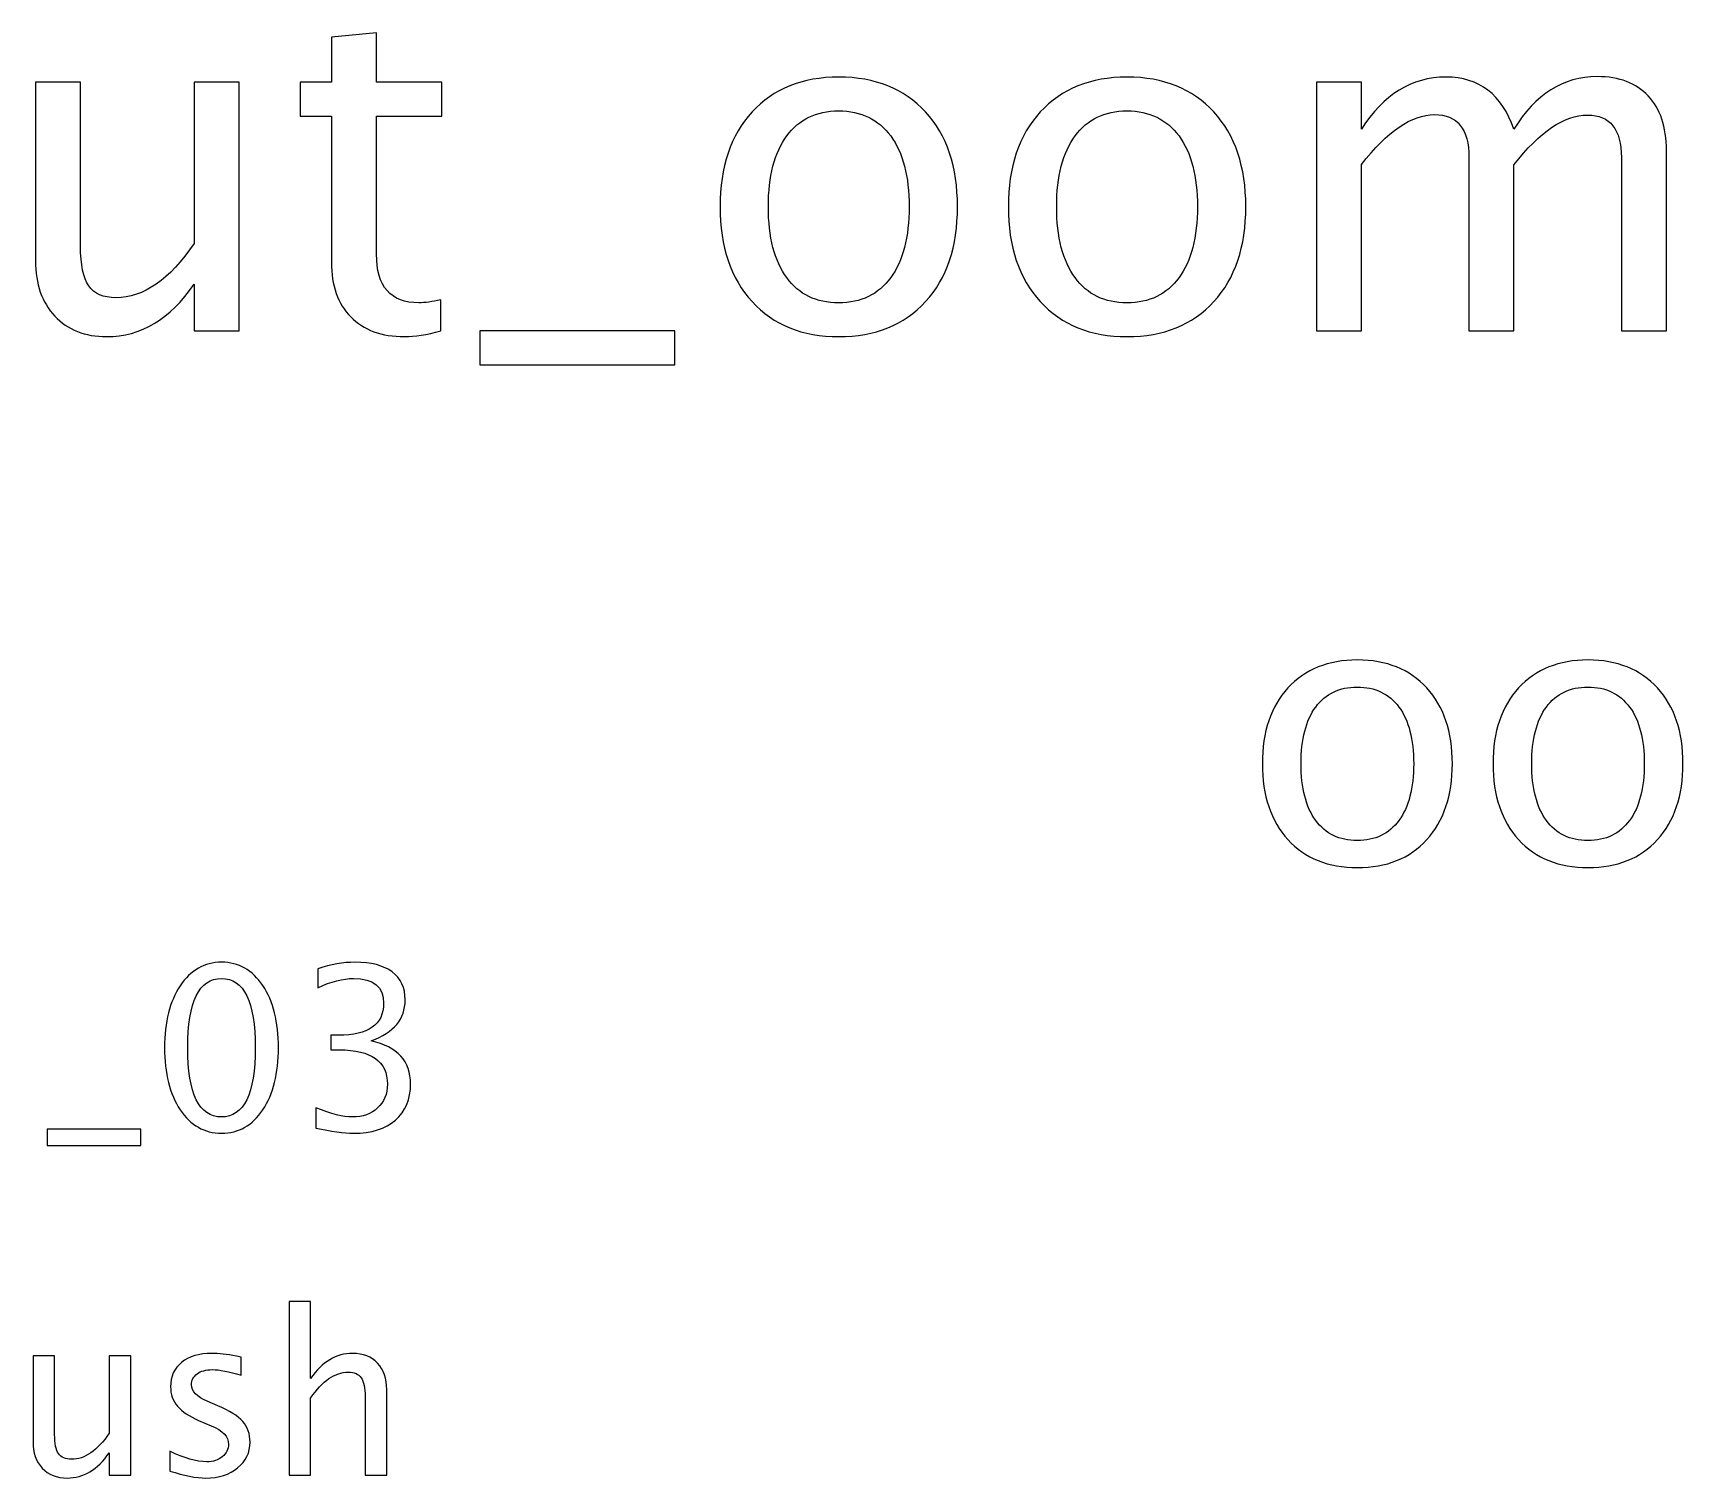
# Model space of a CAD drawing. Header units: centimetres. Extents: x -29.3 to 23.2, y -15.4 to 28.7.
# Drawn here: x -14.94 to -5.63, y 20.2 to 28.35 of the extents above; entities that cross this region are included whole.
import ezdxf

# ---------------------------------------------------------------- set-up
doc = ezdxf.new("R2010")
doc.units = ezdxf.units.CM
doc.header["$MEASUREMENT"] = 0
doc.layers.add('Layer 1', color=7, linetype='Continuous')

msp = doc.modelspace()

# ---------------------------------------------------------------- linework, layer by layer
at = {"layer": 'Layer 1'}
for points, knots in [([(-12.63646, 26.67088), (-12.71495, 26.64927), (-12.7833, 26.63869), (-12.84107, 26.63869), (-12.84107, 26.63869), (-12.97072, 26.63869), (-13.0717, 26.67573), (-13.14402, 26.74981), (-13.14402, 26.74981), (-13.21678, 26.8239), (-13.25294, 26.92664), (-13.25294, 27.0585), (-13.25294, 27.0585), (-13.25294, 27.0585), (-13.25294, 27.88223), (-13.25294, 27.88223), (-13.25294, 27.88223), (-13.25294, 27.88223), (-13.42844, 27.88223), (-13.42844, 27.88223), (-13.42844, 27.88223), (-13.42844, 27.88223), (-13.42844, 28.07273), (-13.42844, 28.07273), (-13.42844, 28.07273), (-13.42844, 28.07273), (-13.25294, 28.07273), (-13.25294, 28.07273), (-13.25294, 28.07273), (-13.25294, 28.07273), (-13.25294, 28.32629), (-13.25294, 28.32629), (-13.25294, 28.32629), (-13.25294, 28.32629), (-12.99894, 28.35054), (-12.99894, 28.35054), (-12.99894, 28.35054), (-12.99894, 28.35054), (-12.99894, 28.07273), (-12.99894, 28.07273), (-12.99894, 28.07273), (-12.99894, 28.07273), (-12.63117, 28.07273), (-12.63117, 28.07273), (-12.63117, 28.07273), (-12.63117, 28.07273), (-12.63117, 27.88223), (-12.63117, 27.88223), (-12.63117, 27.88223), (-12.63117, 27.88223), (-12.99894, 27.88223), (-12.99894, 27.88223), (-12.99894, 27.88223), (-12.99894, 27.88223), (-12.99894, 27.10436), (-12.99894, 27.10436), (-12.99894, 27.10436), (-12.99894, 26.92091), (-12.91912, 26.82919), (-12.75993, 26.82919), (-12.75993, 26.82919), (-12.72598, 26.82919), (-12.68497, 26.83492), (-12.63646, 26.84595), (-12.63646, 26.84595), (-12.63646, 26.84595), (-12.63646, 26.67088), (-12.63646, 26.67088)], [0, 0, 0, 0, 0.0555556, 0.0555556, 0.0555556, 0.0555556, 0.1111111, 0.1111111, 0.1111111, 0.1111111, 0.1666667, 0.1666667, 0.1666667, 0.1666667, 0.2222222, 0.2222222, 0.2222222, 0.2222222, 0.2777778, 0.2777778, 0.2777778, 0.2777778, 0.3333333, 0.3333333, 0.3333333, 0.3333333, 0.3888889, 0.3888889, 0.3888889, 0.3888889, 0.4444444, 0.4444444, 0.4444444, 0.4444444, 0.5, 0.5, 0.5, 0.5, 0.5555556, 0.5555556, 0.5555556, 0.5555556, 0.6111111, 0.6111111, 0.6111111, 0.6111111, 0.6666667, 0.6666667, 0.6666667, 0.6666667, 0.7222222, 0.7222222, 0.7222222, 0.7222222, 0.7777778, 0.7777778, 0.7777778, 0.7777778, 0.8333333, 0.8333333, 0.8333333, 0.8333333, 0.8888889, 0.8888889, 0.8888889, 0.8888889, 1, 1, 1, 1]), ([(-10.3928, 26.63869), (-10.59873, 26.63869), (-10.76189, 26.70439), (-10.88184, 26.8358), (-10.88184, 26.8358), (-11.00222, 26.96721), (-11.0622, 27.14581), (-11.0622, 27.37114), (-11.0622, 27.37114), (-11.0622, 27.59604), (-11.00222, 27.77419), (-10.88184, 27.90516), (-10.88184, 27.90516), (-10.76189, 28.03613), (-10.59873, 28.10183), (-10.3928, 28.10183), (-10.3928, 28.10183), (-10.18687, 28.10183), (-10.02371, 28.03613), (-9.90376, 27.90516), (-9.90376, 27.90516), (-9.78338, 27.77419), (-9.72341, 27.59604), (-9.72341, 27.37114), (-9.72341, 27.37114), (-9.72341, 27.14581), (-9.78338, 26.96721), (-9.90376, 26.8358), (-9.90376, 26.8358), (-10.02371, 26.70439), (-10.18687, 26.63869), (-10.3928, 26.63869)], [0, 0, 0, 0, 0.1111111, 0.1111111, 0.1111111, 0.1111111, 0.2222222, 0.2222222, 0.2222222, 0.2222222, 0.3333333, 0.3333333, 0.3333333, 0.3333333, 0.4444444, 0.4444444, 0.4444444, 0.4444444, 0.5555556, 0.5555556, 0.5555556, 0.5555556, 0.6666667, 0.6666667, 0.6666667, 0.6666667, 0.7777778, 0.7777778, 0.7777778, 0.7777778, 1, 1, 1, 1]), ([(-8.76738, 26.63869), (-8.97331, 26.63869), (-9.13647, 26.70439), (-9.25642, 26.8358), (-9.25642, 26.8358), (-9.3768, 26.96721), (-9.43678, 27.14581), (-9.43678, 27.37114), (-9.43678, 27.37114), (-9.43678, 27.59604), (-9.3768, 27.77419), (-9.25642, 27.90516), (-9.25642, 27.90516), (-9.13647, 28.03613), (-8.97331, 28.10183), (-8.76738, 28.10183), (-8.76738, 28.10183), (-8.56145, 28.10183), (-8.39829, 28.03613), (-8.27834, 27.90516), (-8.27834, 27.90516), (-8.15796, 27.77419), (-8.09799, 27.59604), (-8.09799, 27.37114), (-8.09799, 27.37114), (-8.09799, 27.14581), (-8.15796, 26.96721), (-8.27834, 26.8358), (-8.27834, 26.8358), (-8.39829, 26.70439), (-8.56145, 26.63869), (-8.76738, 26.63869)], [0, 0, 0, 0, 0.1111111, 0.1111111, 0.1111111, 0.1111111, 0.2222222, 0.2222222, 0.2222222, 0.2222222, 0.3333333, 0.3333333, 0.3333333, 0.3333333, 0.4444444, 0.4444444, 0.4444444, 0.4444444, 0.5555556, 0.5555556, 0.5555556, 0.5555556, 0.6666667, 0.6666667, 0.6666667, 0.6666667, 0.7777778, 0.7777778, 0.7777778, 0.7777778, 1, 1, 1, 1]), ([(-7.70023, 26.67044), (-7.70023, 26.67044), (-7.70023, 28.07273), (-7.70023, 28.07273), (-7.70023, 28.07273), (-7.70023, 28.07273), (-7.44623, 28.07273), (-7.44623, 28.07273), (-7.44623, 28.07273), (-7.44623, 28.07273), (-7.44623, 27.80771), (-7.44623, 27.80771), (-7.44623, 27.80771), (-7.32232, 28.00394), (-7.16357, 28.10183), (-6.9691, 28.10183), (-6.9691, 28.10183), (-6.78169, 28.10183), (-6.65425, 28.00394), (-6.58634, 27.80771), (-6.58634, 27.80771), (-6.46595, 28.0057), (-6.30896, 28.10448), (-6.11626, 28.10448), (-6.11626, 28.10448), (-5.99323, 28.10448), (-5.89754, 28.06832), (-5.82919, 27.99556), (-5.82919, 27.99556), (-5.76084, 27.9228), (-5.72644, 27.82094), (-5.72644, 27.68997), (-5.72644, 27.68997), (-5.72644, 27.68997), (-5.72644, 26.67044), (-5.72644, 26.67044), (-5.72644, 26.67044), (-5.72644, 26.67044), (-5.98044, 26.67044), (-5.98044, 26.67044), (-5.98044, 26.67044), (-5.98044, 26.67044), (-5.98044, 27.64807), (-5.98044, 27.64807), (-5.98044, 27.64807), (-5.98044, 27.80771), (-6.04394, 27.88752), (-6.17094, 27.88752), (-6.17094, 27.88752), (-6.30279, 27.88752), (-6.44126, 27.79448), (-6.58634, 27.60795), (-6.58634, 27.60795), (-6.58634, 27.60795), (-6.58634, 26.67044), (-6.58634, 26.67044), (-6.58634, 26.67044), (-6.58634, 26.67044), (-6.84034, 26.67044), (-6.84034, 26.67044), (-6.84034, 26.67044), (-6.84034, 26.67044), (-6.84034, 27.64896), (-6.84034, 27.64896), (-6.84034, 27.64896), (-6.84034, 27.80991), (-6.90472, 27.89017), (-7.03392, 27.89017), (-7.03392, 27.89017), (-7.16224, 27.89017), (-7.29983, 27.79668), (-7.44623, 27.60927), (-7.44623, 27.60927), (-7.44623, 27.60927), (-7.44623, 26.67044), (-7.44623, 26.67044), (-7.44623, 26.67044), (-7.44623, 26.67044), (-7.70023, 26.67044), (-7.70023, 26.67044)], [0, 0, 0, 0, 0.047619, 0.047619, 0.047619, 0.047619, 0.0952381, 0.0952381, 0.0952381, 0.0952381, 0.1428571, 0.1428571, 0.1428571, 0.1428571, 0.1904762, 0.1904762, 0.1904762, 0.1904762, 0.2380952, 0.2380952, 0.2380952, 0.2380952, 0.2857143, 0.2857143, 0.2857143, 0.2857143, 0.3333333, 0.3333333, 0.3333333, 0.3333333, 0.3809524, 0.3809524, 0.3809524, 0.3809524, 0.4285714, 0.4285714, 0.4285714, 0.4285714, 0.4761905, 0.4761905, 0.4761905, 0.4761905, 0.5238095, 0.5238095, 0.5238095, 0.5238095, 0.5714286, 0.5714286, 0.5714286, 0.5714286, 0.6190476, 0.6190476, 0.6190476, 0.6190476, 0.6666667, 0.6666667, 0.6666667, 0.6666667, 0.7142857, 0.7142857, 0.7142857, 0.7142857, 0.7619048, 0.7619048, 0.7619048, 0.7619048, 0.8095238, 0.8095238, 0.8095238, 0.8095238, 0.8571429, 0.8571429, 0.8571429, 0.8571429, 0.9047619, 0.9047619, 0.9047619, 0.9047619, 1, 1, 1, 1]), ([(-14.02728, 26.67044), (-14.02728, 26.67044), (-14.02728, 26.93414), (-14.02728, 26.93414), (-14.02728, 26.93414), (-14.16266, 26.73703), (-14.32715, 26.63869), (-14.52029, 26.63869), (-14.52029, 26.63869), (-14.64288, 26.63869), (-14.74034, 26.67705), (-14.81266, 26.75422), (-14.81266, 26.75422), (-14.88542, 26.83139), (-14.92158, 26.93502), (-14.92158, 27.06599), (-14.92158, 27.06599), (-14.92158, 27.06599), (-14.92158, 28.07273), (-14.92158, 28.07273), (-14.92158, 28.07273), (-14.92158, 28.07273), (-14.66758, 28.07273), (-14.66758, 28.07273), (-14.66758, 28.07273), (-14.66758, 28.07273), (-14.66758, 27.14889), (-14.66758, 27.14889), (-14.66758, 27.14889), (-14.66758, 27.0435), (-14.65214, 26.96898), (-14.62171, 26.92488), (-14.62171, 26.92488), (-14.59085, 26.88034), (-14.53969, 26.85829), (-14.46782, 26.85829), (-14.46782, 26.85829), (-14.31259, 26.85829), (-14.16531, 26.96016), (-14.02728, 27.16433), (-14.02728, 27.16433), (-14.02728, 27.16433), (-14.02728, 28.07273), (-14.02728, 28.07273), (-14.02728, 28.07273), (-14.02728, 28.07273), (-13.77329, 28.07273), (-13.77329, 28.07273), (-13.77329, 28.07273), (-13.77329, 28.07273), (-13.77329, 26.67044), (-13.77329, 26.67044), (-13.77329, 26.67044), (-13.77329, 26.67044), (-14.02728, 26.67044), (-14.02728, 26.67044)], [0, 0, 0, 0, 0.0666667, 0.0666667, 0.0666667, 0.0666667, 0.1333333, 0.1333333, 0.1333333, 0.1333333, 0.2, 0.2, 0.2, 0.2, 0.2666667, 0.2666667, 0.2666667, 0.2666667, 0.3333333, 0.3333333, 0.3333333, 0.3333333, 0.4, 0.4, 0.4, 0.4, 0.4666667, 0.4666667, 0.4666667, 0.4666667, 0.5333333, 0.5333333, 0.5333333, 0.5333333, 0.6, 0.6, 0.6, 0.6, 0.6666667, 0.6666667, 0.6666667, 0.6666667, 0.7333333, 0.7333333, 0.7333333, 0.7333333, 0.8, 0.8, 0.8, 0.8, 0.8666667, 0.8666667, 0.8666667, 0.8666667, 1, 1, 1, 1]), ([(-10.39324, 26.82919), (-10.26756, 26.82919), (-10.16967, 26.87637), (-10.1, 26.97118), (-10.1, 26.97118), (-10.03076, 27.06555), (-9.99593, 27.19917), (-9.99593, 27.37114), (-9.99593, 27.37114), (-9.99593, 27.54268), (-10.03076, 27.67586), (-10.1, 27.77022), (-10.1, 27.77022), (-10.16967, 27.86415), (-10.26756, 27.91133), (-10.39324, 27.91133), (-10.39324, 27.91133), (-10.51936, 27.91133), (-10.61725, 27.86415), (-10.68605, 27.77022), (-10.68605, 27.77022), (-10.75528, 27.67586), (-10.78967, 27.54268), (-10.78967, 27.37114), (-10.78967, 27.37114), (-10.78967, 27.19917), (-10.75528, 27.06555), (-10.68605, 26.97118), (-10.68605, 26.97118), (-10.61725, 26.87637), (-10.51936, 26.82919), (-10.39324, 26.82919)], [0, 0, 0, 0, 0.1111111, 0.1111111, 0.1111111, 0.1111111, 0.2222222, 0.2222222, 0.2222222, 0.2222222, 0.3333333, 0.3333333, 0.3333333, 0.3333333, 0.4444444, 0.4444444, 0.4444444, 0.4444444, 0.5555556, 0.5555556, 0.5555556, 0.5555556, 0.6666667, 0.6666667, 0.6666667, 0.6666667, 0.7777778, 0.7777778, 0.7777778, 0.7777778, 1, 1, 1, 1]), ([(-8.76782, 26.82919), (-8.64214, 26.82919), (-8.54425, 26.87637), (-8.47458, 26.97118), (-8.47458, 26.97118), (-8.40534, 27.06555), (-8.37051, 27.19917), (-8.37051, 27.37114), (-8.37051, 27.37114), (-8.37051, 27.54268), (-8.40534, 27.67586), (-8.47458, 27.77022), (-8.47458, 27.77022), (-8.54425, 27.86415), (-8.64214, 27.91133), (-8.76782, 27.91133), (-8.76782, 27.91133), (-8.89394, 27.91133), (-8.99183, 27.86415), (-9.06063, 27.77022), (-9.06063, 27.77022), (-9.12986, 27.67586), (-9.16425, 27.54268), (-9.16425, 27.37114), (-9.16425, 27.37114), (-9.16425, 27.19917), (-9.12986, 27.06555), (-9.06063, 26.97118), (-9.06063, 26.97118), (-8.99183, 26.87637), (-8.89394, 26.82919), (-8.76782, 26.82919)], [0, 0, 0, 0, 0.1111111, 0.1111111, 0.1111111, 0.1111111, 0.2222222, 0.2222222, 0.2222222, 0.2222222, 0.3333333, 0.3333333, 0.3333333, 0.3333333, 0.4444444, 0.4444444, 0.4444444, 0.4444444, 0.5555556, 0.5555556, 0.5555556, 0.5555556, 0.6666667, 0.6666667, 0.6666667, 0.6666667, 0.7777778, 0.7777778, 0.7777778, 0.7777778, 1, 1, 1, 1]), ([(-12.41686, 26.47994), (-12.41686, 26.47994), (-12.41686, 26.67044), (-12.41686, 26.67044), (-12.41686, 26.67044), (-12.41686, 26.67044), (-11.31619, 26.67044), (-11.31619, 26.67044), (-11.31619, 26.67044), (-11.31619, 26.67044), (-11.31619, 26.47994), (-11.31619, 26.47994), (-11.31619, 26.47994), (-11.31619, 26.47994), (-12.41686, 26.47994), (-12.41686, 26.47994)], [0, 0, 0, 0, 0.2, 0.2, 0.2, 0.2, 0.4, 0.4, 0.4, 0.4, 0.6, 0.6, 0.6, 0.6, 1, 1, 1, 1]), ([(-7.46899, 23.64504), (-7.63374, 23.64504), (-7.76427, 23.6976), (-7.86022, 23.80273), (-7.86022, 23.80273), (-7.95653, 23.90786), (-8.00451, 24.05074), (-8.00451, 24.231), (-8.00451, 24.231), (-8.00451, 24.41092), (-7.95653, 24.55344), (-7.86022, 24.65822), (-7.86022, 24.65822), (-7.76427, 24.76299), (-7.63374, 24.81556), (-7.46899, 24.81556), (-7.46899, 24.81556), (-7.30424, 24.81556), (-7.17372, 24.76299), (-7.07776, 24.65822), (-7.07776, 24.65822), (-6.98145, 24.55344), (-6.93347, 24.41092), (-6.93347, 24.231), (-6.93347, 24.231), (-6.93347, 24.05074), (-6.98145, 23.90786), (-7.07776, 23.80273), (-7.07776, 23.80273), (-7.17372, 23.6976), (-7.30424, 23.64504), (-7.46899, 23.64504)], [0, 0, 0, 0, 0.1111111, 0.1111111, 0.1111111, 0.1111111, 0.2222222, 0.2222222, 0.2222222, 0.2222222, 0.3333333, 0.3333333, 0.3333333, 0.3333333, 0.4444444, 0.4444444, 0.4444444, 0.4444444, 0.5555556, 0.5555556, 0.5555556, 0.5555556, 0.6666667, 0.6666667, 0.6666667, 0.6666667, 0.7777778, 0.7777778, 0.7777778, 0.7777778, 1, 1, 1, 1]), ([(-6.16865, 23.64504), (-6.3334, 23.64504), (-6.46393, 23.6976), (-6.55988, 23.80273), (-6.55988, 23.80273), (-6.65619, 23.90786), (-6.70417, 24.05074), (-6.70417, 24.231), (-6.70417, 24.231), (-6.70417, 24.41092), (-6.65619, 24.55344), (-6.55988, 24.65822), (-6.55988, 24.65822), (-6.46393, 24.76299), (-6.3334, 24.81556), (-6.16865, 24.81556), (-6.16865, 24.81556), (-6.0039, 24.81556), (-5.87338, 24.76299), (-5.77742, 24.65822), (-5.77742, 24.65822), (-5.68111, 24.55344), (-5.63313, 24.41092), (-5.63313, 24.231), (-5.63313, 24.231), (-5.63313, 24.05074), (-5.68111, 23.90786), (-5.77742, 23.80273), (-5.77742, 23.80273), (-5.87338, 23.6976), (-6.0039, 23.64504), (-6.16865, 23.64504)], [0, 0, 0, 0, 0.1111111, 0.1111111, 0.1111111, 0.1111111, 0.2222222, 0.2222222, 0.2222222, 0.2222222, 0.3333333, 0.3333333, 0.3333333, 0.3333333, 0.4444444, 0.4444444, 0.4444444, 0.4444444, 0.5555556, 0.5555556, 0.5555556, 0.5555556, 0.6666667, 0.6666667, 0.6666667, 0.6666667, 0.7777778, 0.7777778, 0.7777778, 0.7777778, 1, 1, 1, 1]), ([(-7.46935, 23.79744), (-7.3688, 23.79744), (-7.29049, 23.83519), (-7.23475, 23.91103), (-7.23475, 23.91103), (-7.17936, 23.98653), (-7.15149, 24.09342), (-7.15149, 24.231), (-7.15149, 24.231), (-7.15149, 24.36824), (-7.17936, 24.47477), (-7.23475, 24.55027), (-7.23475, 24.55027), (-7.29049, 24.62541), (-7.3688, 24.66316), (-7.46935, 24.66316), (-7.46935, 24.66316), (-7.57024, 24.66316), (-7.64856, 24.62541), (-7.70359, 24.55027), (-7.70359, 24.55027), (-7.75898, 24.47477), (-7.78649, 24.36824), (-7.78649, 24.231), (-7.78649, 24.231), (-7.78649, 24.09342), (-7.75898, 23.98653), (-7.70359, 23.91103), (-7.70359, 23.91103), (-7.64856, 23.83519), (-7.57024, 23.79744), (-7.46935, 23.79744)], [0, 0, 0, 0, 0.1111111, 0.1111111, 0.1111111, 0.1111111, 0.2222222, 0.2222222, 0.2222222, 0.2222222, 0.3333333, 0.3333333, 0.3333333, 0.3333333, 0.4444444, 0.4444444, 0.4444444, 0.4444444, 0.5555556, 0.5555556, 0.5555556, 0.5555556, 0.6666667, 0.6666667, 0.6666667, 0.6666667, 0.7777778, 0.7777778, 0.7777778, 0.7777778, 1, 1, 1, 1]), ([(-6.16901, 23.79744), (-6.06846, 23.79744), (-5.99015, 23.83519), (-5.93441, 23.91103), (-5.93441, 23.91103), (-5.87902, 23.98653), (-5.85115, 24.09342), (-5.85115, 24.231), (-5.85115, 24.231), (-5.85115, 24.36824), (-5.87902, 24.47477), (-5.93441, 24.55027), (-5.93441, 24.55027), (-5.99015, 24.62541), (-6.06846, 24.66316), (-6.16901, 24.66316), (-6.16901, 24.66316), (-6.2699, 24.66316), (-6.34822, 24.62541), (-6.40325, 24.55027), (-6.40325, 24.55027), (-6.45864, 24.47477), (-6.48615, 24.36824), (-6.48615, 24.231), (-6.48615, 24.231), (-6.48615, 24.09342), (-6.45864, 23.98653), (-6.40325, 23.91103), (-6.40325, 23.91103), (-6.34822, 23.83519), (-6.2699, 23.79744), (-6.16901, 23.79744)], [0, 0, 0, 0, 0.1111111, 0.1111111, 0.1111111, 0.1111111, 0.2222222, 0.2222222, 0.2222222, 0.2222222, 0.3333333, 0.3333333, 0.3333333, 0.3333333, 0.4444444, 0.4444444, 0.4444444, 0.4444444, 0.5555556, 0.5555556, 0.5555556, 0.5555556, 0.6666667, 0.6666667, 0.6666667, 0.6666667, 0.7777778, 0.7777778, 0.7777778, 0.7777778, 1, 1, 1, 1]), ([(-13.87278, 22.14758), (-13.96909, 22.14758), (-14.04677, 22.19182), (-14.10561, 22.28008), (-14.10561, 22.28008), (-14.16467, 22.36835), (-14.19409, 22.48477), (-14.19409, 22.62955), (-14.19409, 22.62955), (-14.19409, 22.77433), (-14.16467, 22.89074), (-14.10561, 22.97901), (-14.10561, 22.97901), (-14.04677, 23.06727), (-13.96909, 23.11151), (-13.87278, 23.11151), (-13.87278, 23.11151), (-13.77605, 23.11151), (-13.69837, 23.06748), (-13.63952, 22.97943), (-13.63952, 22.97943), (-13.58089, 22.89138), (-13.55147, 22.77475), (-13.55147, 22.62955), (-13.55147, 22.62955), (-13.55147, 22.48477), (-13.58089, 22.36835), (-13.63952, 22.28008), (-13.63952, 22.28008), (-13.69837, 22.19182), (-13.77605, 22.14758), (-13.87278, 22.14758)], [0, 0, 0, 0, 0.1111111, 0.1111111, 0.1111111, 0.1111111, 0.2222222, 0.2222222, 0.2222222, 0.2222222, 0.3333333, 0.3333333, 0.3333333, 0.3333333, 0.4444444, 0.4444444, 0.4444444, 0.4444444, 0.5555556, 0.5555556, 0.5555556, 0.5555556, 0.6666667, 0.6666667, 0.6666667, 0.6666667, 0.7777778, 0.7777778, 0.7777778, 0.7777778, 1, 1, 1, 1]), ([(-13.3415, 22.17679), (-13.3415, 22.17679), (-13.3415, 22.29109), (-13.3415, 22.29109), (-13.3415, 22.29109), (-13.25429, 22.25638), (-13.18592, 22.23902), (-13.13576, 22.23902), (-13.13576, 22.23902), (-13.0767, 22.23902), (-13.02908, 22.25595), (-12.99246, 22.29003), (-12.99246, 22.29003), (-12.95584, 22.32411), (-12.93764, 22.36856), (-12.93764, 22.42317), (-12.93764, 22.42317), (-12.93764, 22.55271), (-13.02781, 22.61748), (-13.20815, 22.61748), (-13.20815, 22.61748), (-13.20815, 22.61748), (-13.25641, 22.61748), (-13.25641, 22.61748), (-13.25641, 22.61748), (-13.25641, 22.61748), (-13.25641, 22.6994), (-13.25641, 22.6994), (-13.25641, 22.6994), (-13.25641, 22.6994), (-13.21365, 22.70003), (-13.21365, 22.70003), (-13.21365, 22.70003), (-13.04411, 22.70003), (-12.95923, 22.75972), (-12.95923, 22.87931), (-12.95923, 22.87931), (-12.95923, 22.97308), (-13.01553, 23.02007), (-13.12793, 23.02007), (-13.12793, 23.02007), (-13.18825, 23.02007), (-13.25514, 23.00271), (-13.3288, 22.968), (-13.3288, 22.968), (-13.3288, 22.968), (-13.3288, 23.07468), (-13.3288, 23.07468), (-13.3288, 23.07468), (-13.25662, 23.09923), (-13.18698, 23.11151), (-13.1201, 23.11151), (-13.1201, 23.11151), (-13.02908, 23.11151), (-12.95902, 23.09331), (-12.91033, 23.0569), (-12.91033, 23.0569), (-12.86165, 23.02071), (-12.83731, 22.968), (-12.83731, 22.899), (-12.83731, 22.899), (-12.83731, 22.79126), (-12.90102, 22.71442), (-13.02866, 22.6687), (-13.02866, 22.6687), (-12.8807, 22.6342), (-12.80683, 22.55313), (-12.80683, 22.42508), (-12.80683, 22.42508), (-12.80683, 22.33872), (-12.8354, 22.27077), (-12.89234, 22.22145), (-12.89234, 22.22145), (-12.94928, 22.17213), (-13.0276, 22.14758), (-13.12708, 22.14758), (-13.12708, 22.14758), (-13.18381, 22.14758), (-13.25514, 22.15732), (-13.3415, 22.17679)], [0, 0, 0, 0, 0.047619, 0.047619, 0.047619, 0.047619, 0.0952381, 0.0952381, 0.0952381, 0.0952381, 0.1428571, 0.1428571, 0.1428571, 0.1428571, 0.1904762, 0.1904762, 0.1904762, 0.1904762, 0.2380952, 0.2380952, 0.2380952, 0.2380952, 0.2857143, 0.2857143, 0.2857143, 0.2857143, 0.3333333, 0.3333333, 0.3333333, 0.3333333, 0.3809524, 0.3809524, 0.3809524, 0.3809524, 0.4285714, 0.4285714, 0.4285714, 0.4285714, 0.4761905, 0.4761905, 0.4761905, 0.4761905, 0.5238095, 0.5238095, 0.5238095, 0.5238095, 0.5714286, 0.5714286, 0.5714286, 0.5714286, 0.6190476, 0.6190476, 0.6190476, 0.6190476, 0.6666667, 0.6666667, 0.6666667, 0.6666667, 0.7142857, 0.7142857, 0.7142857, 0.7142857, 0.7619048, 0.7619048, 0.7619048, 0.7619048, 0.8095238, 0.8095238, 0.8095238, 0.8095238, 0.8571429, 0.8571429, 0.8571429, 0.8571429, 0.9047619, 0.9047619, 0.9047619, 0.9047619, 1, 1, 1, 1]), ([(-13.87299, 22.23902), (-13.74578, 22.23902), (-13.68228, 22.3692), (-13.68228, 22.62955), (-13.68228, 22.62955), (-13.68228, 22.8899), (-13.74578, 23.02007), (-13.87299, 23.02007), (-13.87299, 23.02007), (-13.99978, 23.02007), (-14.06328, 22.8899), (-14.06328, 22.62955), (-14.06328, 22.62955), (-14.06328, 22.3692), (-13.99978, 22.23902), (-13.87299, 22.23902)], [0, 0, 0, 0, 0.2, 0.2, 0.2, 0.2, 0.4, 0.4, 0.4, 0.4, 0.6, 0.6, 0.6, 0.6, 1, 1, 1, 1]), ([(-14.85576, 22.079), (-14.85576, 22.079), (-14.85576, 22.17044), (-14.85576, 22.17044), (-14.85576, 22.17044), (-14.85576, 22.17044), (-14.32744, 22.17044), (-14.32744, 22.17044), (-14.32744, 22.17044), (-14.32744, 22.17044), (-14.32744, 22.079), (-14.32744, 22.079), (-14.32744, 22.079), (-14.32744, 22.079), (-14.85576, 22.079), (-14.85576, 22.079)], [0, 0, 0, 0, 0.2, 0.2, 0.2, 0.2, 0.4, 0.4, 0.4, 0.4, 0.6, 0.6, 0.6, 0.6, 1, 1, 1, 1]), ([(-13.49219, 20.21887), (-13.49219, 20.21887), (-13.49219, 21.19804), (-13.49219, 21.19804), (-13.49219, 21.19804), (-13.49219, 21.19804), (-13.37027, 21.19804), (-13.37027, 21.19804), (-13.37027, 21.19804), (-13.37027, 21.19804), (-13.37027, 20.76476), (-13.37027, 20.76476), (-13.37027, 20.76476), (-13.30571, 20.85895), (-13.22655, 20.90594), (-13.13299, 20.90594), (-13.13299, 20.90594), (-13.07415, 20.90594), (-13.02737, 20.88753), (-12.99287, 20.85048), (-12.99287, 20.85048), (-12.95837, 20.81365), (-12.94101, 20.76391), (-12.94101, 20.70168), (-12.94101, 20.70168), (-12.94101, 20.70168), (-12.94101, 20.21887), (-12.94101, 20.21887), (-12.94101, 20.21887), (-12.94101, 20.21887), (-13.06293, 20.21887), (-13.06293, 20.21887), (-13.06293, 20.21887), (-13.06293, 20.21887), (-13.06293, 20.66189), (-13.06293, 20.66189), (-13.06293, 20.66189), (-13.06293, 20.71184), (-13.07034, 20.7474), (-13.08494, 20.76857), (-13.08494, 20.76857), (-13.09976, 20.78995), (-13.1241, 20.80053), (-13.15818, 20.80053), (-13.15818, 20.80053), (-13.23311, 20.80053), (-13.30381, 20.75164), (-13.37027, 20.65385), (-13.37027, 20.65385), (-13.37027, 20.65385), (-13.37027, 20.21887), (-13.37027, 20.21887), (-13.37027, 20.21887), (-13.37027, 20.21887), (-13.49219, 20.21887), (-13.49219, 20.21887)], [0, 0, 0, 0, 0.0666667, 0.0666667, 0.0666667, 0.0666667, 0.1333333, 0.1333333, 0.1333333, 0.1333333, 0.2, 0.2, 0.2, 0.2, 0.2666667, 0.2666667, 0.2666667, 0.2666667, 0.3333333, 0.3333333, 0.3333333, 0.3333333, 0.4, 0.4, 0.4, 0.4, 0.4666667, 0.4666667, 0.4666667, 0.4666667, 0.5333333, 0.5333333, 0.5333333, 0.5333333, 0.6, 0.6, 0.6, 0.6, 0.6666667, 0.6666667, 0.6666667, 0.6666667, 0.7333333, 0.7333333, 0.7333333, 0.7333333, 0.8, 0.8, 0.8, 0.8, 0.8666667, 0.8666667, 0.8666667, 0.8666667, 1, 1, 1, 1]), ([(-14.50629, 20.21887), (-14.50629, 20.21887), (-14.50629, 20.34545), (-14.50629, 20.34545), (-14.50629, 20.34545), (-14.57127, 20.25083), (-14.65022, 20.20363), (-14.74293, 20.20363), (-14.74293, 20.20363), (-14.80178, 20.20363), (-14.84855, 20.22205), (-14.88327, 20.25909), (-14.88327, 20.25909), (-14.91819, 20.29613), (-14.93555, 20.34587), (-14.93555, 20.40874), (-14.93555, 20.40874), (-14.93555, 20.40874), (-14.93555, 20.89197), (-14.93555, 20.89197), (-14.93555, 20.89197), (-14.93555, 20.89197), (-14.81363, 20.89197), (-14.81363, 20.89197), (-14.81363, 20.89197), (-14.81363, 20.89197), (-14.81363, 20.44853), (-14.81363, 20.44853), (-14.81363, 20.44853), (-14.81363, 20.39794), (-14.80622, 20.36217), (-14.79162, 20.341), (-14.79162, 20.341), (-14.7768, 20.31962), (-14.75225, 20.30904), (-14.71774, 20.30904), (-14.71774, 20.30904), (-14.64324, 20.30904), (-14.57254, 20.35794), (-14.50629, 20.45594), (-14.50629, 20.45594), (-14.50629, 20.45594), (-14.50629, 20.89197), (-14.50629, 20.89197), (-14.50629, 20.89197), (-14.50629, 20.89197), (-14.38437, 20.89197), (-14.38437, 20.89197), (-14.38437, 20.89197), (-14.38437, 20.89197), (-14.38437, 20.21887), (-14.38437, 20.21887), (-14.38437, 20.21887), (-14.38437, 20.21887), (-14.50629, 20.21887), (-14.50629, 20.21887)], [0, 0, 0, 0, 0.0666667, 0.0666667, 0.0666667, 0.0666667, 0.1333333, 0.1333333, 0.1333333, 0.1333333, 0.2, 0.2, 0.2, 0.2, 0.2666667, 0.2666667, 0.2666667, 0.2666667, 0.3333333, 0.3333333, 0.3333333, 0.3333333, 0.4, 0.4, 0.4, 0.4, 0.4666667, 0.4666667, 0.4666667, 0.4666667, 0.5333333, 0.5333333, 0.5333333, 0.5333333, 0.6, 0.6, 0.6, 0.6, 0.6666667, 0.6666667, 0.6666667, 0.6666667, 0.7333333, 0.7333333, 0.7333333, 0.7333333, 0.8, 0.8, 0.8, 0.8, 0.8666667, 0.8666667, 0.8666667, 0.8666667, 1, 1, 1, 1]), ([(-14.16381, 20.243), (-14.16381, 20.243), (-14.16381, 20.35476), (-14.16381, 20.35476), (-14.16381, 20.35476), (-14.08401, 20.31497), (-14.0148, 20.29507), (-13.95574, 20.29507), (-13.95574, 20.29507), (-13.9206, 20.29507), (-13.89139, 20.3046), (-13.86832, 20.32365), (-13.86832, 20.32365), (-13.84525, 20.34248), (-13.83361, 20.36619), (-13.83361, 20.39477), (-13.83361, 20.39477), (-13.83361, 20.43646), (-13.86599, 20.47097), (-13.93076, 20.49827), (-13.93076, 20.49827), (-13.93076, 20.49827), (-14.0021, 20.52854), (-14.0021, 20.52854), (-14.0021, 20.52854), (-14.10729, 20.57214), (-14.16, 20.63522), (-14.16, 20.71713), (-14.16, 20.71713), (-14.16, 20.77577), (-14.13926, 20.82191), (-14.09777, 20.85556), (-14.09777, 20.85556), (-14.05628, 20.88922), (-13.99934, 20.90594), (-13.92717, 20.90594), (-13.92717, 20.90594), (-13.8897, 20.90594), (-13.84313, 20.90086), (-13.78789, 20.89049), (-13.78789, 20.89049), (-13.78789, 20.89049), (-13.76249, 20.88562), (-13.76249, 20.88562), (-13.76249, 20.88562), (-13.76249, 20.88562), (-13.76249, 20.78402), (-13.76249, 20.78402), (-13.76249, 20.78402), (-13.83043, 20.80434), (-13.88462, 20.8145), (-13.92505, 20.8145), (-13.92505, 20.8145), (-13.96061, 20.8145), (-13.98876, 20.80667), (-14.01014, 20.79122), (-14.01014, 20.79122), (-14.03131, 20.77577), (-14.04189, 20.75502), (-14.04189, 20.72899), (-14.04189, 20.72899), (-14.04189, 20.69237), (-14.01226, 20.66125), (-13.95278, 20.63607), (-13.95278, 20.63607), (-13.95278, 20.63607), (-13.89415, 20.6113), (-13.89415, 20.6113), (-13.89415, 20.6113), (-13.82768, 20.58336), (-13.78069, 20.55373), (-13.75318, 20.52261), (-13.75318, 20.52261), (-13.72545, 20.4915), (-13.71169, 20.45255), (-13.71169, 20.40598), (-13.71169, 20.40598), (-13.71169, 20.34693), (-13.73497, 20.29846), (-13.78175, 20.26057), (-13.78175, 20.26057), (-13.82832, 20.22268), (-13.88801, 20.20363), (-13.96061, 20.20363), (-13.96061, 20.20363), (-14.01649, 20.20363), (-14.08401, 20.21675), (-14.16381, 20.243)], [0, 0, 0, 0, 0.0434783, 0.0434783, 0.0434783, 0.0434783, 0.0869565, 0.0869565, 0.0869565, 0.0869565, 0.1304348, 0.1304348, 0.1304348, 0.1304348, 0.173913, 0.173913, 0.173913, 0.173913, 0.2173913, 0.2173913, 0.2173913, 0.2173913, 0.2608696, 0.2608696, 0.2608696, 0.2608696, 0.3043478, 0.3043478, 0.3043478, 0.3043478, 0.3478261, 0.3478261, 0.3478261, 0.3478261, 0.3913043, 0.3913043, 0.3913043, 0.3913043, 0.4347826, 0.4347826, 0.4347826, 0.4347826, 0.4782609, 0.4782609, 0.4782609, 0.4782609, 0.5217391, 0.5217391, 0.5217391, 0.5217391, 0.5652174, 0.5652174, 0.5652174, 0.5652174, 0.6086957, 0.6086957, 0.6086957, 0.6086957, 0.6521739, 0.6521739, 0.6521739, 0.6521739, 0.6956522, 0.6956522, 0.6956522, 0.6956522, 0.7391304, 0.7391304, 0.7391304, 0.7391304, 0.7826087, 0.7826087, 0.7826087, 0.7826087, 0.826087, 0.826087, 0.826087, 0.826087, 0.8695652, 0.8695652, 0.8695652, 0.8695652, 0.9130435, 0.9130435, 0.9130435, 0.9130435, 1, 1, 1, 1])]:
    msp.add_open_spline(points, degree=3, knots=knots, dxfattribs=at)

doc.saveas('drawing.dxf')
